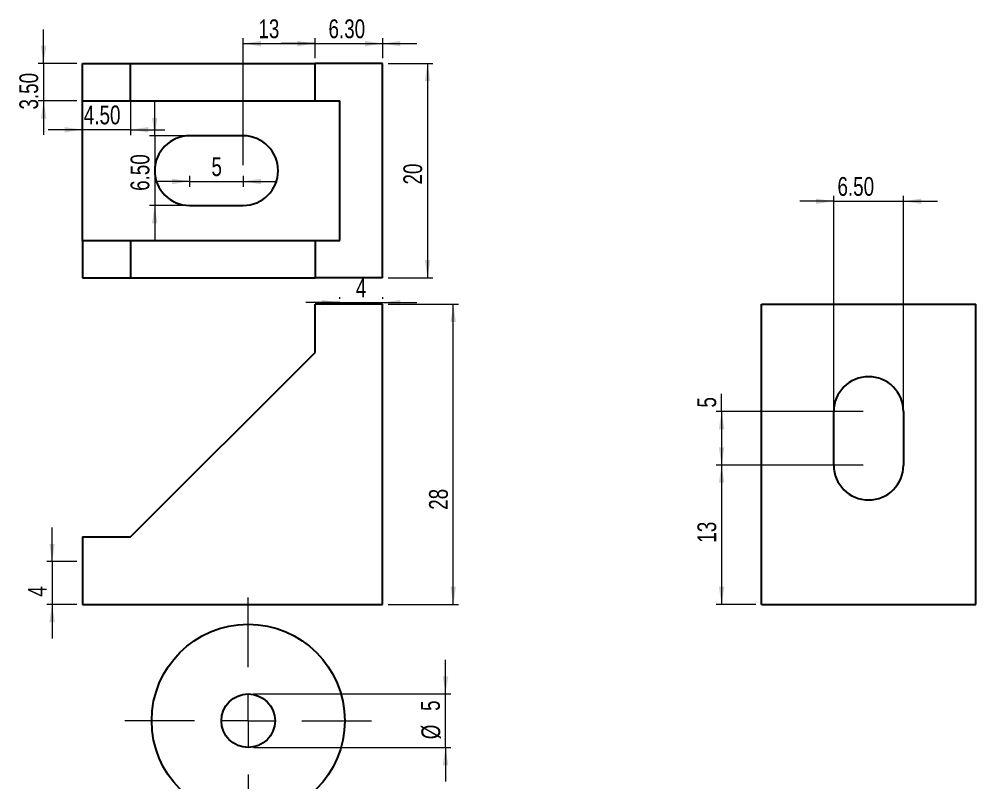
# Model space of a CAD drawing. Header units: millimetres. Extents: x 2 to 202, y 8 to 296.
# Drawn here: x 2.3 to 180.7, y 153.9 to 296.4 of the extents above; entities that cross this region are included whole.
import ezdxf

# ---------------------------------------------------------------- set-up
doc = ezdxf.new("R2010")
doc.units = ezdxf.units.MM
doc.styles.add('SLDTEXTSTYLE0', font='TXT', dxfattribs={"width": 0.75})
doc.dimstyles.new('SLDDIMSTYLE0', dxfattribs={"dimtxt": 3.5, "dimasz": 3.302, "dimexe": 0, "dimexo": 0.0625, "dimgap": 0.875, "dimtad": 1, "dimlfac": 0.5, "dimrnd": 1e-09, "dimzin": 12, "dimdsep": 46, "dimtxsty": 'SLDTEXTSTYLE0', "dimsah": 1, "dimcen": 0.09, "dimadec": 0, "dimazin": 3, "dimtfac": 1, "dimtofl": 0, "dimtmove": 0, "dimatfit": 3, "dimfxl": 0, "dimfrac": 2, "dimtolj": 1, "dimtzin": 12, "dimarcsym": 0})
doc.dimstyles.new('SLDDIMSTYLE1', dxfattribs={"dimtxt": 3.5, "dimasz": 3.302, "dimexe": 0, "dimexo": 0.0625, "dimgap": 0.875, "dimtad": 1, "dimlfac": 0.5, "dimrnd": 1e-09, "dimzin": 4, "dimdsep": 46, "dimtxsty": 'SLDTEXTSTYLE0', "dimsah": 1, "dimcen": 0.09, "dimadec": 0, "dimazin": 1, "dimtfac": 1, "dimtmove": 0, "dimatfit": 0, "dimfxl": 0, "dimfrac": 2, "dimtolj": 1, "dimtzin": 12, "dimarcsym": 0})
doc.dimstyles.new('SLDDIMSTYLE2', dxfattribs={"dimtxt": 3.5, "dimasz": 3.302, "dimexe": 0, "dimexo": 0.0625, "dimgap": 0.875, "dimtad": 1, "dimlfac": 0.5, "dimrnd": 1e-09, "dimzin": 12, "dimdsep": 46, "dimtxsty": 'SLDTEXTSTYLE0', "dimsah": 1, "dimcen": 0.09, "dimadec": 0, "dimazin": 3, "dimtfac": 1, "dimtmove": 0, "dimatfit": 0, "dimfxl": 0, "dimfrac": 2, "dimtolj": 1, "dimtzin": 12, "dimarcsym": 0})

# ---------------------------------------------------------------- blocks, each defined once
blk = doc.blocks.new('_D_3')
at = {"color": 7, "linetype": 'Continuous', "lineweight": 18}
for p, q in [((81.77, 170.49), (81.77, 176.84)), ((45.97, 170.49), (82.77, 170.49)), ((81.77, 160.49), (81.77, 170.49)), ((45.97, 160.49), (82.77, 160.49)), ((81.77, 160.49), (81.77, 154.14))]:
    blk.add_line(p, q, dxfattribs=at)
for points in [[(81.77, 170.49), (82.28, 173.79), (81.26, 173.79)], [(81.77, 160.49), (81.26, 157.19), (82.28, 157.19)]]:
    blk.add_solid(points, dxfattribs=at)
at = {"color": 7, "linetype": 'Continuous', "lineweight": 18, "char_height": 3.5, "attachment_point": 1, "rotation": 90, "style": 'SLDTEXTSTYLE0'}
for s, insert in [('5', (77.21, 167.32)), ('%%c', (77.26, 162.04))]:
    blk.add_mtext(s, dxfattribs=dict(at, insert=insert))
blk = doc.blocks.new('SW_CENTERMARKSYMBOL_0')
at = {"color": 0, "linetype": 'Continuous', "lineweight": 0}
for p, q in [((0, 10), (0, 23)), ((0, 0), (0, 5)), ((-10, 0), (-23, 0)), ((0, 0), (-5, 0)), ((0, 0), (0, -5)), ((0, 0), (5, 0)), ((10, 0), (23, 0)), ((0, -10), (0, -23))]:
    blk.add_line(p, q, dxfattribs=at)
blk = doc.blocks.new('_D_22')
at = {"color": 7, "linetype": 'Continuous', "lineweight": 18}
for p, q in [((71.04, 243.17), (84.2, 243.17)), ((83.2, 187.17), (83.2, 243.17)), ((71.04, 187.17), (84.2, 187.17))]:
    blk.add_line(p, q, dxfattribs=at)
for points in [[(83.2, 243.17), (82.69, 239.87), (83.71, 239.87)], [(83.2, 187.17), (83.71, 190.48), (82.69, 190.48)]]:
    blk.add_solid(points, dxfattribs=at)
at = {"color": 7, "linetype": 'Continuous', "lineweight": 18, "insert": (78.69, 204.84), "char_height": 3.5, "attachment_point": 1, "rotation": 90, "style": 'SLDTEXTSTYLE0'}
blk.add_mtext('28', dxfattribs=at)
blk = doc.blocks.new('_D_23')
at = {"color": 7, "linetype": 'Continuous', "lineweight": 18}
for p, q in [((8.4, 195.17), (8.4, 201.52)), ((13.04, 195.17), (7.4, 195.17)), ((8.4, 195.17), (8.4, 187.17)), ((13.04, 187.17), (7.4, 187.17)), ((8.4, 187.17), (8.4, 180.82))]:
    blk.add_line(p, q, dxfattribs=at)
for points in [[(8.4, 195.17), (8.91, 198.48), (7.89, 198.48)], [(8.4, 187.17), (7.89, 183.87), (8.91, 183.87)]]:
    blk.add_solid(points, dxfattribs=at)
at = {"color": 7, "linetype": 'Continuous', "lineweight": 18, "insert": (3.89, 188.63), "char_height": 3.5, "attachment_point": 1, "rotation": 90, "style": 'SLDTEXTSTYLE0'}
blk.add_mtext('4', dxfattribs=at)
blk = doc.blocks.new('_D_24')
at = {"color": 7, "linetype": 'Continuous', "lineweight": 18}
for p, q in [((62.04, 244.17), (62.04, 244.49)), ((70.04, 244.17), (70.04, 244.49)), ((62.04, 243.49), (55.69, 243.49)), ((62.04, 243.49), (70.04, 243.49)), ((70.04, 243.49), (76.39, 243.49))]:
    blk.add_line(p, q, dxfattribs=at)
for points in [[(62.04, 243.49), (58.73, 243.99), (58.73, 242.98)], [(70.04, 243.49), (73.34, 242.98), (73.34, 243.99)]]:
    blk.add_solid(points, dxfattribs=at)
at = {"color": 7, "linetype": 'Continuous', "lineweight": 18, "insert": (65.03, 248), "char_height": 3.5, "attachment_point": 1, "style": 'SLDTEXTSTYLE0'}
blk.add_mtext('4', dxfattribs=at)
blk = doc.blocks.new('_D_25')
at = {"color": 7, "linetype": 'Continuous', "lineweight": 18}
for p, q in [((71.04, 288.11), (79.41, 288.11)), ((78.41, 288.11), (78.41, 248.11)), ((71.04, 248.11), (79.41, 248.11))]:
    blk.add_line(p, q, dxfattribs=at)
for points in [[(78.41, 288.11), (77.91, 284.8), (78.92, 284.8)], [(78.41, 248.11), (78.92, 251.41), (77.91, 251.41)]]:
    blk.add_solid(points, dxfattribs=at)
at = {"color": 7, "linetype": 'Continuous', "lineweight": 18, "insert": (73.9, 265.52), "char_height": 3.5, "attachment_point": 1, "rotation": 90, "style": 'SLDTEXTSTYLE0'}
blk.add_mtext('20', dxfattribs=at)
blk = doc.blocks.new('_D_26')
at = {"color": 7, "linetype": 'Continuous', "lineweight": 18}
for p, q in [((57.44, 289.11), (57.44, 292.81)), ((70.04, 289.11), (70.04, 292.81)), ((57.44, 291.81), (51.09, 291.81)), ((57.44, 291.81), (70.04, 291.81)), ((70.04, 291.81), (76.39, 291.81))]:
    blk.add_line(p, q, dxfattribs=at)
for points in [[(57.44, 291.81), (54.13, 292.32), (54.13, 291.3)], [(70.04, 291.81), (73.34, 291.3), (73.34, 292.32)]]:
    blk.add_solid(points, dxfattribs=at)
at = {"color": 7, "linetype": 'Continuous', "lineweight": 18, "insert": (59.94, 296.32), "char_height": 3.5, "attachment_point": 1, "style": 'SLDTEXTSTYLE0'}
blk.add_mtext('6.30', dxfattribs=at)
blk = doc.blocks.new('_D_27')
at = {"color": 7, "linetype": 'Continuous', "lineweight": 18}
for p, q in [((14.04, 287.11), (14.04, 274.74)), ((23.04, 287.11), (23.04, 274.74)), ((14.04, 275.74), (7.69, 275.74)), ((23.04, 275.74), (14.04, 275.74)), ((23.04, 275.74), (29.39, 275.74))]:
    blk.add_line(p, q, dxfattribs=at)
for points in [[(14.04, 275.74), (10.73, 276.25), (10.73, 275.23)], [(23.04, 275.74), (26.34, 275.23), (26.34, 276.25)]]:
    blk.add_solid(points, dxfattribs=at)
at = {"color": 7, "linetype": 'Continuous', "lineweight": 18, "insert": (14.32, 280.25), "char_height": 3.5, "attachment_point": 1, "style": 'SLDTEXTSTYLE0'}
blk.add_mtext('4.50', dxfattribs=at)
blk = doc.blocks.new('_D_28')
at = {"color": 7, "linetype": 'Continuous', "lineweight": 18}
for p, q in [((6.81, 288.11), (6.81, 294.46)), ((13.04, 288.11), (5.81, 288.11)), ((6.81, 288.11), (6.81, 281.11)), ((13.04, 281.11), (5.81, 281.11)), ((6.81, 281.11), (6.81, 274.76))]:
    blk.add_line(p, q, dxfattribs=at)
for points in [[(6.81, 288.11), (7.32, 291.41), (6.31, 291.41)], [(6.81, 281.11), (6.31, 277.8), (7.32, 277.8)]]:
    blk.add_solid(points, dxfattribs=at)
at = {"color": 7, "linetype": 'Continuous', "lineweight": 18, "insert": (2.3, 279.51), "char_height": 3.5, "attachment_point": 1, "rotation": 90, "style": 'SLDTEXTSTYLE0'}
blk.add_mtext('3.50', dxfattribs=at)
blk = doc.blocks.new('_D_29')
at = {"color": 7, "linetype": 'Continuous', "lineweight": 18}
for p, q in [((27.54, 274.61), (27.54, 280.96)), ((33.04, 274.61), (26.54, 274.61)), ((27.54, 274.61), (27.54, 261.61)), ((33.04, 261.61), (26.54, 261.61)), ((27.54, 261.61), (27.54, 255.26))]:
    blk.add_line(p, q, dxfattribs=at)
for points in [[(27.54, 274.61), (28.05, 277.91), (27.03, 277.91)], [(27.54, 261.61), (27.03, 258.3), (28.05, 258.3)]]:
    blk.add_solid(points, dxfattribs=at)
at = {"color": 7, "linetype": 'Continuous', "lineweight": 18, "insert": (23.03, 264.34), "char_height": 3.5, "attachment_point": 1, "rotation": 90, "style": 'SLDTEXTSTYLE0'}
blk.add_mtext('6.50', dxfattribs=at)
blk = doc.blocks.new('_D_30')
at = {"color": 7, "linetype": 'Continuous', "lineweight": 18}
for p, q in [((34.04, 266.09), (27.69, 266.09)), ((34.04, 267.11), (34.04, 265.09)), ((34.04, 266.09), (44.04, 266.09)), ((44.04, 267.11), (44.04, 265.09)), ((44.04, 266.09), (50.39, 266.09))]:
    blk.add_line(p, q, dxfattribs=at)
for points in [[(34.04, 266.09), (30.73, 266.6), (30.73, 265.58)], [(44.04, 266.09), (47.34, 265.58), (47.34, 266.6)]]:
    blk.add_solid(points, dxfattribs=at)
at = {"color": 7, "linetype": 'Continuous', "lineweight": 18, "insert": (38.12, 270.6), "char_height": 3.5, "attachment_point": 1, "style": 'SLDTEXTSTYLE0'}
blk.add_mtext('5', dxfattribs=at)
blk = doc.blocks.new('_D_31')
at = {"color": 7, "linetype": 'Continuous', "lineweight": 18}
for p, q in [((44.04, 269.11), (44.04, 292.81)), ((70.04, 289.11), (70.04, 292.81)), ((44.04, 291.81), (70.04, 291.81))]:
    blk.add_line(p, q, dxfattribs=at)
for points in [[(44.04, 291.81), (47.34, 291.3), (47.34, 292.32)], [(70.04, 291.81), (66.73, 292.32), (66.73, 291.3)]]:
    blk.add_solid(points, dxfattribs=at)
at = {"color": 7, "linetype": 'Continuous', "lineweight": 18, "insert": (46.87, 296.32), "char_height": 3.5, "attachment_point": 1, "style": 'SLDTEXTSTYLE0'}
blk.add_mtext('13', dxfattribs=at)
blk = doc.blocks.new('_D_32')
at = {"color": 7, "linetype": 'Continuous', "lineweight": 18}
for p, q in [((154.15, 262.4), (147.8, 262.4)), ((154.15, 224.17), (154.15, 263.4)), ((154.15, 262.4), (167.15, 262.4)), ((167.15, 224.17), (167.15, 263.4)), ((167.15, 262.4), (173.5, 262.4))]:
    blk.add_line(p, q, dxfattribs=at)
for points in [[(154.15, 262.4), (150.85, 262.9), (150.85, 261.89)], [(167.15, 262.4), (170.46, 261.89), (170.46, 262.9)]]:
    blk.add_solid(points, dxfattribs=at)
at = {"color": 7, "linetype": 'Continuous', "lineweight": 18, "insert": (154.85, 266.91), "char_height": 3.5, "attachment_point": 1, "style": 'SLDTEXTSTYLE0'}
blk.add_mtext('6.50', dxfattribs=at)
blk = doc.blocks.new('_D_33')
at = {"color": 7, "linetype": 'Continuous', "lineweight": 18}
for p, q in [((133.24, 223.17), (133.24, 226.5)), ((159.65, 223.17), (132.24, 223.17)), ((133.24, 223.17), (133.24, 213.17)), ((159.65, 213.17), (132.24, 213.17))]:
    blk.add_line(p, q, dxfattribs=at)
for points in [[(133.24, 223.17), (132.73, 219.87), (133.75, 219.87)], [(133.24, 213.17), (133.75, 216.48), (132.73, 216.48)]]:
    blk.add_solid(points, dxfattribs=at)
at = {"color": 7, "linetype": 'Continuous', "lineweight": 18, "insert": (128.73, 223.91), "char_height": 3.5, "attachment_point": 1, "rotation": 90, "style": 'SLDTEXTSTYLE0'}
blk.add_mtext('5', dxfattribs=at)
blk = doc.blocks.new('_D_34')
at = {"color": 7, "linetype": 'Continuous', "lineweight": 18}
for p, q in [((159.65, 213.17), (132.24, 213.17)), ((133.24, 213.17), (133.24, 187.17)), ((139.65, 187.17), (132.24, 187.17))]:
    blk.add_line(p, q, dxfattribs=at)
for points in [[(133.24, 213.17), (132.73, 209.87), (133.75, 209.87)], [(133.24, 187.17), (133.75, 190.48), (132.73, 190.48)]]:
    blk.add_solid(points, dxfattribs=at)
at = {"color": 7, "linetype": 'Continuous', "lineweight": 18, "insert": (128.73, 198.71), "char_height": 3.5, "attachment_point": 1, "rotation": 90, "style": 'SLDTEXTSTYLE0'}
blk.add_mtext('13', dxfattribs=at)

msp = doc.modelspace()

# ---------------------------------------------------------------- linework, layer by layer
at = {"color": 7, "linetype": 'Continuous', "lineweight": 25}
for p, q in [((14.03681, 281.10521), (14.03681, 288.10521)), ((14.03681, 288.10521), (23.03681, 288.10521)), ((23.03681, 281.10521), (23.03681, 288.10521)), ((23.03681, 288.10521), (57.43681, 288.10521)), ((57.43681, 281.10521), (57.43681, 288.10521)), ((70.03681, 288.10521), (57.43681, 288.10521)), ((70.03681, 248.10521), (70.03681, 288.10521)), ((14.03681, 281.10521), (23.03681, 281.10521)), ((14.03681, 255.10521), (14.03681, 281.10521)), ((23.03681, 281.10521), (57.43681, 281.10521)), ((57.43681, 281.10521), (62.03681, 281.10521)), ((62.03681, 255.10521), (62.03681, 281.10521)), ((44.03681, 274.60521), (34.03681, 274.60521)), ((34.03681, 261.60521), (44.03681, 261.60521)), ((14.03681, 255.10521), (14.03681, 248.10521)), ((14.03681, 255.10521), (23.03681, 255.10521)), ((23.03681, 255.10521), (23.03681, 248.10521)), ((23.03681, 255.10521), (57.43681, 255.10521)), ((57.43681, 255.10521), (57.43681, 248.10521)), ((57.43681, 255.10521), (62.03681, 255.10521)), ((14.03681, 248.10521), (23.03681, 248.10521)), ((23.03681, 248.10521), (57.43681, 248.10521)), ((70.03681, 248.10521), (57.43681, 248.10521)), ((57.43681, 234.17438), (57.43681, 243.17438)), ((70.03681, 243.17438), (57.43681, 243.17438)), ((70.03681, 187.17438), (70.03681, 243.17438)), ((140.655, 187.17438), (140.655, 243.17438)), ((140.655, 243.17438), (180.655, 243.17438)), ((180.655, 187.17438), (180.655, 243.17438)), ((23.03681, 199.77438), (57.43681, 234.17438)), ((154.155, 213.17438), (154.155, 223.17438)), ((167.155, 223.17438), (167.155, 213.17438)), ((14.03681, 199.77438), (14.03681, 187.17438)), ((14.03681, 199.77438), (23.03681, 199.77438)), ((14.03681, 187.17438), (70.03681, 187.17438)), ((140.655, 187.17438), (180.655, 187.17438))]:
    msp.add_line(p, q, dxfattribs=at)
for radius in [18, 5]:
    msp.add_circle((44.9654, 165.48908), radius, dxfattribs=at)
for centre, start, end in [((34.03681, 268.10521), 90, 270), ((44.03681, 268.10521), 270, 90), ((160.655, 223.17438), 0, 180), ((160.655, 213.17438), 180, 0)]:
    msp.add_arc(centre, 6.5, start, end, dxfattribs=at)

# ---------------------------------------------------------------- block references
at = {"color": 7, "linetype": 'Continuous', "lineweight": 0}
msp.add_blockref('SW_CENTERMARKSYMBOL_0', (44.9654, 165.48908), dxfattribs=at)

# ---------------------------------------------------------------- dimensions: what is measured, and where the dimension line sits
at = {"color": 7, "linetype": 'Continuous', "lineweight": 18}
for base, p1, p2, dimstyle, picture, middle in [((70.03681, 294.5875), (44.03681, 268.10521), (70.03681, 288.10521), 'SLDDIMSTYLE0', '_D_31', (49.45974, 294.5875)), ((70.03681, 294.5875), (57.43681, 288.10521), (70.03681, 288.10521), 'SLDDIMSTYLE1', '_D_26', (64.46171, 294.5875)), ((14.03681, 278.52), (23.03681, 288.10521), (14.03681, 288.10521), 'SLDDIMSTYLE1', '_D_27', (18.84986, 278.52)), ((44.03681, 268.86636), (34.03681, 268.10521), (44.03681, 268.10521), 'SLDDIMSTYLE2', '_D_30', (39.41739, 268.86636)), ((167.155, 265.17438), (154.155, 223.17438), (167.155, 223.17438), 'SLDDIMSTYLE1', '_D_32', (159.37627, 265.17438)), ((70.03681, 246.26358), (62.03681, 243.17438), (70.03681, 243.17438), 'SLDDIMSTYLE2', '_D_24', (66.3185, 246.26358))]:
    dim = msp.add_linear_dim(base=base, p1=p1, p2=p2, dimstyle=dimstyle, dxfattribs=at)
    dim.commit()
    dim.dimension.update_dxf_attribs({"geometry": picture, "text_midpoint": middle, "dimtype": 160})
for base, p1, p2, dimstyle, picture, middle in [((4.03681, 281.10521), (14.03681, 288.10521), (14.03681, 281.10521), 'SLDDIMSTYLE1', '_D_28', (4.03681, 284.03435)), ((75.63681, 248.10521), (70.03681, 288.10521), (70.03681, 248.10521), 'SLDDIMSTYLE0', '_D_25', (75.63681, 268.10521)), ((24.76375, 261.60521), (34.03681, 274.60521), (34.03681, 261.60521), 'SLDDIMSTYLE1', '_D_29', (24.76375, 268.86636)), ((80.42179, 243.17438), (70.03681, 187.17438), (70.03681, 243.17438), 'SLDDIMSTYLE0', '_D_22', (80.42179, 207.4297)), ((130.46277, 213.17438), (160.655, 223.17438), (160.655, 213.17438), 'SLDDIMSTYLE0', '_D_33', (130.46277, 225.2074)), ((130.46277, 187.17438), (160.655, 213.17438), (140.655, 187.17438), 'SLDDIMSTYLE0', '_D_34', (130.46277, 201.29882)), ((5.62367, 187.17438), (14.03681, 195.17438), (14.03681, 187.17438), 'SLDDIMSTYLE2', '_D_23', (5.62367, 189.9257))]:
    dim = msp.add_linear_dim(base=base, p1=p1, p2=p2, angle=90, dimstyle=dimstyle, dxfattribs=at)
    dim.commit()
    dim.dimension.update_dxf_attribs({"geometry": picture, "text_midpoint": middle, "dimtype": 160})
dim = msp.add_linear_dim(base=(78.9654, 170.48908), p1=(44.9654, 160.48908), p2=(44.9654, 170.48908), angle=90, text='%%c<>', dimstyle='SLDDIMSTYLE2', dxfattribs=at)
dim.commit()
dim.dimension.update_dxf_attribs({"geometry": '_D_3', "text_midpoint": (78.9654, 165.971), "dimtype": 160})

doc.saveas('drawing.dxf')
